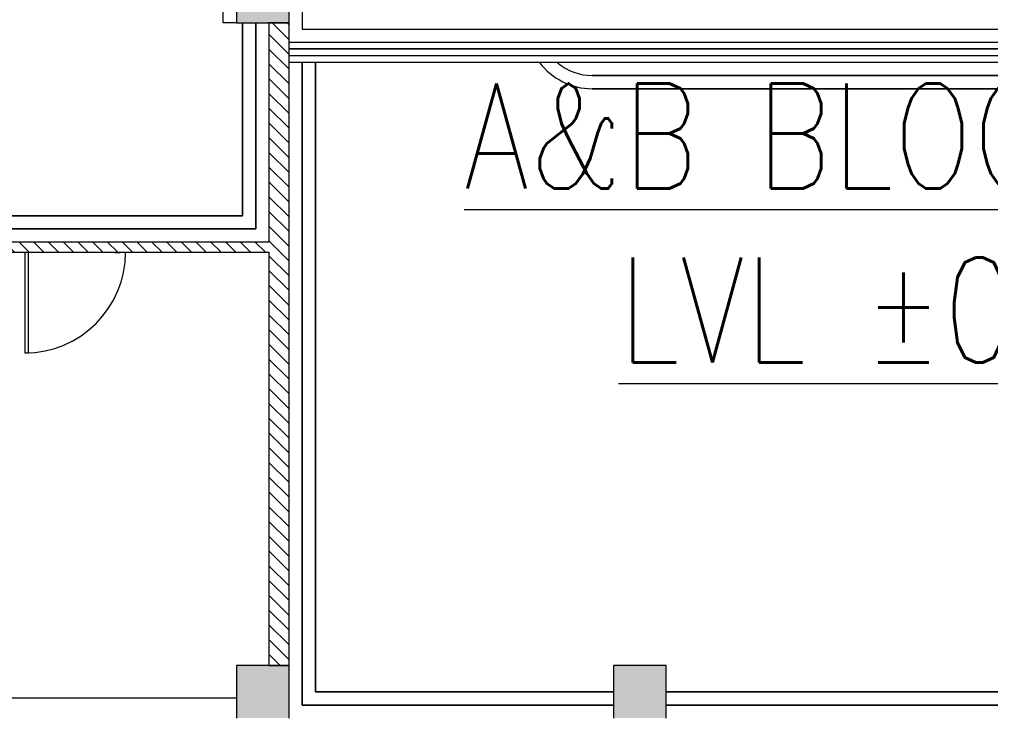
# Model space of a CAD drawing. Header units: millimetres. Extents: x -106145 to 154907, y -84585 to 152038.
# Drawn here: x 6314 to 17389, y -14190 to -6295 of the extents above; entities that cross this region are included whole.
import ezdxf

# ---------------------------------------------------------------- set-up
doc = ezdxf.new("R2010")
doc.units = ezdxf.units.MM
for name, color, linetype, lineweight in [('A-DOOR', 7, 'Continuous', 5), ('A-FLOR', 7, 'Continuous', 5), ('A-FLOR-HRAL', 7, 'Continuous', 5), ('A-WALL', 7, 'Continuous', 5), ('A-WALL-PATT', 7, 'Continuous', 5), ('G-ANNO-TEXT', 7, 'Continuous', 9), ('S-COLS', 7, 'Continuous', 5)]:
    doc.layers.add(name, color=color, linetype=linetype, lineweight=lineweight)
doc.styles.add('RomanS_B', font='', dxfattribs={"width": 0.8, "height": 1200})
doc.styles.get('RomanS_B').set_extended_font_data('RomanS', bold=True)
pattern_1 = [(315, (0, 0), (84.18955, 84.18955), [])]

# ---------------------------------------------------------------- blocks, each defined once
blk = doc.blocks.new('Top Rail Type - Top Rail_Internal_-5745776-Site Plan -MAIN')
at = {"layer": 'A-FLOR-HRAL', "color": 254, "true_color": 0xdddddd}
for p, q in [((25389, -10631), (9389, -10631)), ((9389, -10708), (25389, -10708))]:
    blk.add_line(p, q, dxfattribs=at)
blk = doc.blocks.new('Top Rail Type - Top Rail_Internal_-V42-Site Plan -MAIN')
at = {"layer": 'A-FLOR-HRAL', "color": 254, "true_color": 0xdddddd}
for p, q in [((9389, -10631), (25389, -10631)), ((9389, -10708), (25389, -10708))]:
    blk.add_line(p, q, dxfattribs=at)
blk = doc.blocks.new('M_Door-Passage-Small Slit Vision Panel_Type B - 1_25_Type B-13938695-Site Plan -MAIN')
at = {"layer": 'A-DOOR', "color": 254, "lineweight": 9, "true_color": 0xdddddd}
for p, q in [((575, 1213.85), (530, 1213.85)), ((530, 1213.85), (530, 63.85)), ((575, 63.85), (575, 1213.85))]:
    blk.add_line(p, q, dxfattribs=at)
at = {"layer": 'A-DOOR', "color": 254, "true_color": 0xdddddd}
for p, q in [((-514.125, 71.85), (-514.125, 63.85)), ((-514.125, 71.85), (-454.125, 71.85)), ((-454.125, 63.85), (-454.125, 71.85))]:
    blk.add_line(p, q, dxfattribs=at)
blk.add_arc((575, 63.85), 1150, 90, 180, dxfattribs=at)
blk = doc.blocks.new('2022_11_09_AB BLOCKFACADE WITH CONTINOUS WINDOW_rvt-1-Site Plan -MAIN')
at = {"layer": 'A-WALL-PATT', "true_color": 0xeaeaea}
h = blk.add_hatch(dxfattribs=at)
h.set_pattern_fill('FP_19', color=254, style=0, pattern_type=2)
h.set_pattern_definition(pattern_1)
h.paths.add_polyline_path([(9159, -13665), (9389, -13665), (9389, -6335), (9159, -6335), (9159, -10228)], flags=0)
h = blk.add_hatch(dxfattribs=at)
h.set_pattern_fill('FP_19', color=254, style=0, pattern_type=2)
h.set_pattern_definition(pattern_1)
h.paths.add_polyline_path([(6094, -8950), (9159, -8950), (9159, -8835), (-6031, -8835), (-6031, -8950), (5058, -8950)], flags=0)
at = {"layer": 'S-COLS', "true_color": 0xeaeaea}
for points in [[(9259, -6335), (9389, -6335), (9389, -5735), (8789, -5735), (8789, -6335)], [(9259, -14265), (9389, -14265), (9389, -13665), (8789, -13665), (8789, -14265), (9159, -14265)], [(13460, -14265), (13689, -14265), (13689, -13665), (13089, -13665), (13089, -14265)]]:
    blk.add_hatch(color=254, dxfattribs=at).paths.add_polyline_path(points, flags=0)
at = {"layer": 'A-FLOR', "color": 254, "true_color": 0xdddddd}
for p, q in [((9539, 52920), (9539, -6405)), ((8859, -6335), (8859, -8535)), ((8859, -8535), (8859, -6335)), ((9009, -8685), (9009, -6335)), ((9009, -6335), (9009, -8685)), ((9539, -6405), (25239, -6405)), ((9539, -14115), (9539, -6785)), ((9539, -6785), (9539, -14115)), ((9689, -6785), (9689, -13965)), ((9689, -13965), (9689, -6785)), ((12844, -6935), (21944, -6935)), ((21944, -6935), (12844, -6935)), ((21944, -7085), (12844, -7085)), ((12844, -7085), (21944, -7085)), ((8859, -8535), (-7486, -8535)), ((-7486, -8535), (8859, -8535)), ((-7486, -8685), (9009, -8685)), ((9009, -8685), (-7486, -8685)), ((9689, -13965), (13089, -13965)), ((13089, -13965), (9689, -13965)), ((13689, -13965), (21089, -13965)), ((21089, -13965), (13689, -13965)), ((13089, -14115), (9539, -14115)), ((9539, -14115), (13089, -14115)), ((21089, -14115), (13689, -14115)), ((13689, -14115), (21089, -14115))]:
    blk.add_line(p, q, dxfattribs=at)
for radius, start in [(750, 216.9461), (750, 216.9461), (600, 229.0909), (600, 229.0909)]:
    blk.add_arc((12844, -6335), radius, start, 270, dxfattribs=at)
at = {"layer": 'A-WALL', "color": 254, "lineweight": 18, "true_color": 0xdddddd}
for p, q in [((9389, -6335), (9159, -6335)), ((9159, -6335), (9159, -8835)), ((9389, -13665), (9389, -6335)), ((9159, -8835), (-6031, -8835)), ((6209, -8950), (9159, -8950)), ((9159, -8950), (9159, -13665)), ((9159, -13665), (9389, -13665))]:
    blk.add_line(p, q, dxfattribs=at)
at = {"layer": 'A-WALL', "color": 254, "true_color": 0xdddddd}
for p, q in [((9389, -6555), (25389, -6555)), ((25389, -6785), (9389, -6785)), ((6209, -14035), (8789, -14035))]:
    blk.add_line(p, q, dxfattribs=at)
at = {"layer": 'S-COLS', "color": 254, "true_color": 0xdddddd}
for p, q in [((8639, -6335), (8639, -5585)), ((8789, -5735), (8789, -6335)), ((9389, -6335), (9389, -5735)), ((8789, -6335), (8639, -6335)), ((8789, -6335), (9389, -6335)), ((9389, -13665), (8789, -13665)), ((8789, -13665), (8789, -14265)), ((9389, -14265), (9389, -13665)), ((13689, -13665), (13089, -13665)), ((13089, -13665), (13089, -14265)), ((13689, -14265), (13689, -13665))]:
    blk.add_line(p, q, dxfattribs=at)
at = {"color": 253, "lineweight": 5, "true_color": 0xaaaaaa}
for name in ['Top Rail Type - Top Rail_Internal_-5745776-Site Plan -MAIN', 'Top Rail Type - Top Rail_Internal_-V42-Site Plan -MAIN']:
    blk.add_blockref(name, (0, 4000), dxfattribs=at)
at = {"color": 253, "lineweight": 5, "true_color": 0xaaaaaa, "rotation": 180}
blk.add_blockref('M_Door-Passage-Small Slit Vision Panel_Type B - 1_25_Type B-13938695-Site Plan -MAIN', (6949, -8886), dxfattribs=at)

msp = doc.modelspace()

# ---------------------------------------------------------------- block references
at = {"lineweight": 5}
msp.add_blockref('2022_11_09_AB BLOCKFACADE WITH CONTINOUS WINDOW_rvt-1-Site Plan -MAIN', (0, 0), dxfattribs=at)

# ---------------------------------------------------------------- next in the draw order: texts
at = {"layer": 'G-ANNO-TEXT', "color": 1, "true_color": 0xff0000, "char_height": 1200, "attachment_point": 1, "style": 'RomanS_B'}
for s, insert, width in [('\\LA&B BLOCK G.F', (11383.87, -7024.37), 15661.767), ('\\LLVL ±00mm', (13145.99, -9008.75), 11390.376)]:
    msp.add_mtext(s, dxfattribs=dict(at, insert=insert, width=width))

doc.saveas('drawing.dxf')
